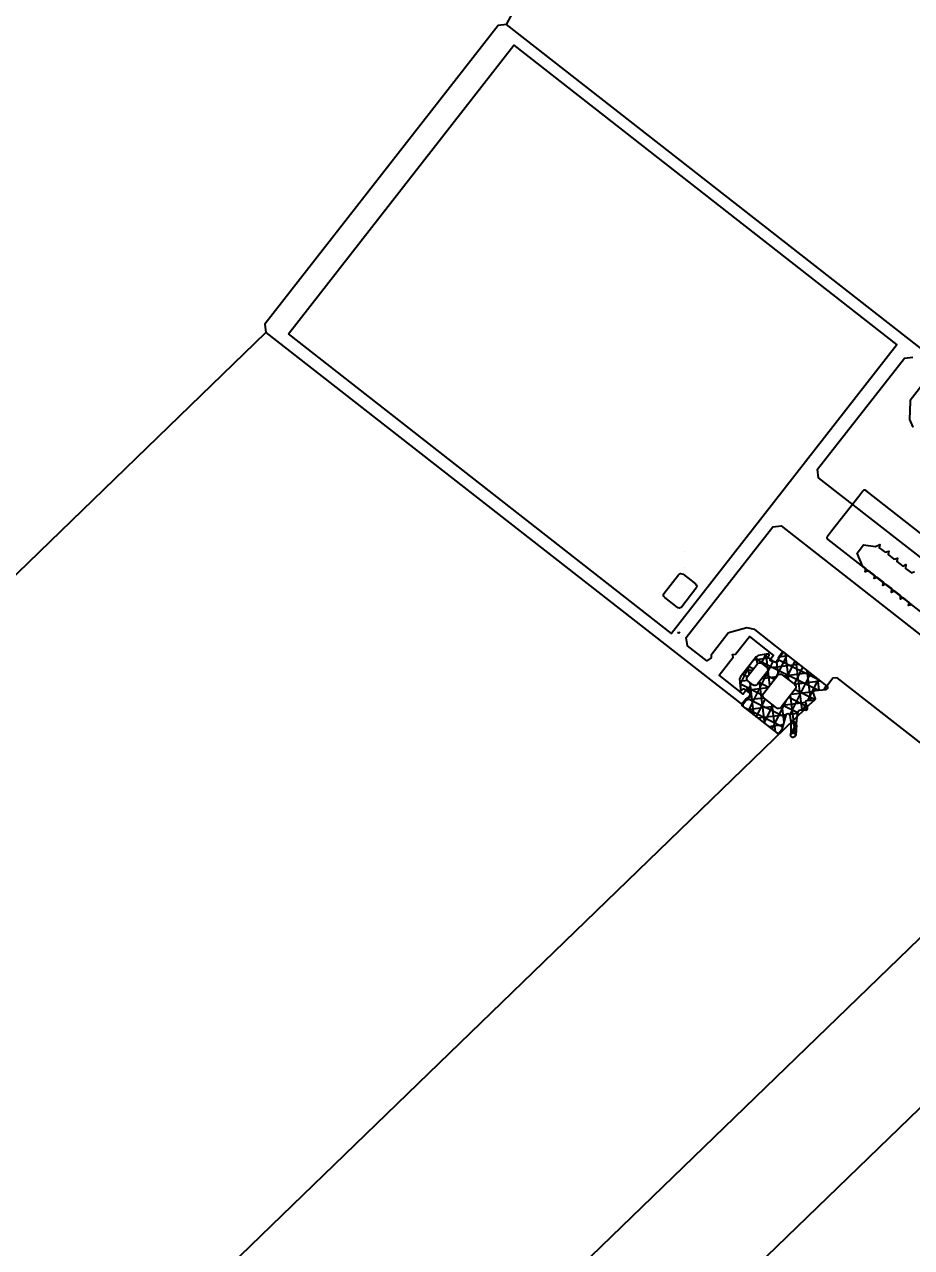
# Model space of a CAD drawing. Header units: millimetres. Extents: x -8689834 to 9419935, y -284943 to 166066.
# Drawn here: x -189705.9 to -189560.7, y 109572.6 to 109772.8 of the extents above; entities that cross this region are included whole.
import ezdxf
from ezdxf import colors
from ezdxf.entities.mleader import LeaderData, LeaderLine
from ezdxf.math import Vec2, Vec3

# ---------------------------------------------------------------- set-up
doc = ezdxf.new("R2010")
doc.units = ezdxf.units.MM
doc.header["$MEASUREMENT"] = 0
doc.layers.get('0').update_dxf_attribs({"color": 250, "lineweight": 9})
doc.layers.add('АР_новое окно', color=155, linetype='Continuous')
for name, color, linetype, lineweight in [('АР_Окна', 4, 'Continuous', 0), ('АР_Отметки', 250, 'Continuous', 15), ('АР_Подоконники', 163, 'Continuous', 9), ('АР_Сущ Несущая стена', 216, 'Continuous', 30)]:
    doc.layers.add(name, color=color, linetype=linetype, lineweight=lineweight)
doc.styles.add('ISOCPEUR', font='isocpeur.ttf', dxfattribs={"width": 0.7})

# ---------------------------------------------------------------- blocks, each defined once
blk = doc.blocks.new('стойка витр.')
h = blk.add_hatch()
h.set_pattern_fill('ANSI37', scale=0.5, angle=-69.23283665521843)
h.set_pattern_definition([(335.7671633447816, (-69115.31625940584, 318510.9409690977), (0.6515825639889636, 1.447617495164233), []), (65.76716334478155, (-69115.31625940584, 318510.9409690977), (-1.447617495164233, 0.6515825639889636), [])])
edge = h.paths.add_edge_path()
edge.add_line((-22.69442369043827, 14.13646889062511), (-23.03581465108437, 15.03674084689555))
edge.add_arc((-23.43472203482704, 14.88552442783714), 0.426606969231953, 20.76054121617168, 72.29995807937499)
edge.add_arc((-23.17519432072194, 15.69843630689562), 0.4267278803337561, 110.7639791014305, 252.28796188313498, ccw=False)
edge.add_line((-23.32647754022037, 16.09744767434313), (-22.30045238576713, 16.48652534212306))
edge.add_arc((-22.23557122191811, 16.31559297980009), 0.1828317202011609, 20.74895968860318, 110.7853670150393, ccw=False)
edge.add_line((-22.06459766681655, 16.38036551539699), (-22.02136925791274, 16.26636916297139))
edge.add_arc((-21.85036169383434, 16.33121481389334), 0.1828894349477776, 200.7666051414026, 335.7779732891441)
edge.add_line((-21.68357339510112, 16.25618009645405), (-21.08991230116226, 17.78525728297245))
edge.add_arc((-21.70321396183568, 17.95657679537892), 0.6367804192309714, 344.3928406199507, 381.7248777476984)
edge.add_line((-21.1116628201562, 18.19228116337763), (-22.58147269752226, 22.06827310883818))
edge.add_arc((-23.18057156739388, 21.852472630542), 0.6367804192296693, 19.80944894391843, 57.14148607166609)
edge.add_line((-22.83507592984824, 22.38737642259366), (-24.29334917705273, 23.13834224954917))
edge.add_arc((-24.36844682475663, 22.97158227615987), 0.1828894349476184, 65.75635339884347, 200.7677215648203)
edge.add_line((-24.53945312526776, 22.90673329312267), (-24.49622471639304, 22.79273694081348))
edge.add_arc((-24.66715707872659, 22.7278557770023), 0.1828317201976129, -69.25104032206309, 20.78536700277641, ccw=False)
edge.add_line((-24.60238454316277, 22.55688222189201), (-25.62840969761601, 22.16780455411208))
edge.add_arc((-25.77973726672901, 22.56679910380675), 0.4267278803402734, 149.2463648073436, 290.7703475895543, ccw=False)
edge.add_arc((-26.51302534269302, 23.00322659508151), 0.4266069692186295, 329.2343686070108, 380.7737854734352)
edge.add_line((-26.11415292418678, 23.1545352198882), (-26.50320860397187, 24.18050239048171))
edge.add_arc((-26.6741821590871, 24.11572985494814), 0.1828317201915107, 20.74895966852365, 110.7853670116034)
edge.add_line((-26.73906332292245, 24.28666221726598), (-33.46508004333009, 21.73609814226074))
edge.add_arc((-33.37260125833668, 21.44478009969028), 0.3056444463767395, 107.6120180140902, 200.6882886899978)
edge.add_line((-33.6585366082727, 21.33680091994756), (-33.39916615508264, 20.65282280623796))
edge.add_arc((-33.11489203283651, 20.76049792175978), 0.3039830703862393, 200.7452912846324, 225.8123610097134)
edge.add_line((-33.32677140043234, 20.54252351805917), (-31.79381202385412, 18.90709041146329))
edge.add_arc((-32.0063560722166, 18.68866847666476), 0.3047673113958362, -108.86283880448178, 45.781400895661875, ccw=False)
edge.add_arc((-28.70749382052437, 27.75544220980088), 9.952967568180252, 231.9543329511108, 250.0411665169116, ccw=False)
edge.add_arc((-35.13741779119496, 19.64784166335459), 0.4002801790554734, 42.30928712460122, 119.2250395725891)
edge.add_arc((-34.91139847875967, 19.56672148584141), 0.6024183835395109, 134.3950067436913, 228.6478049676944)
edge.add_arc((-28.53884731806517, 27.80771469972205), 11.01872594929672, 232.0873456721725, 240.8889416158169)
edge.add_arc((-36.88860151399224, 12.8729826853881), 6.091684827127049, 40.75890454826748, 60.61437004968877, ccw=False)
edge.add_arc((-32.50226594848368, 16.64775385941913), 0.3047655738188228, -34.89587558046088, 41.60271899476669, ccw=False)
edge.add_line((-32.25229934006347, 16.47340148731018), (-32.76342180219945, 15.75802363698313))
edge.add_arc((-32.51342051808022, 15.58368567090239), 0.3047857747310843, 145.1100748179471, 256.4242518685471)
edge.add_line((-32.58496309185284, 15.28741547561367), (-31.72801335877739, 15.09082250765641))
edge.add_arc((-31.79955593254474, 14.79455231235153), 0.3047857747455557, -34.88992517811971, 76.42425187022229, ccw=False)
edge.add_line((-31.54955464840168, 14.62021434627968), (-32.06065512256464, 13.90477851201285))
edge.add_arc((-31.81065383841726, 13.73044054594722), 0.304785774745541, 145.1100748233031, 256.4242518693868)
edge.add_line((-31.88219641218893, 13.4341703506434), (-31.02524667911348, 13.23757738269342))
edge.add_arc((-31.09682011228135, 12.94126594878393), 0.3048331054871362, -24.2246592297883, 76.42043308581259, ccw=False)
edge.add_line((-30.81882951050648, 12.81618818287097), (-31.59985344059533, 11.12048939903616))
edge.add_arc((-31.32187980059053, 10.99539431777895), 0.3048247429134716, 155.7710645559098, 290.7402899417831)
edge.add_line((-31.21393143609748, 10.71032366952568), (-22.80062470957637, 13.90072279884771))
edge.add_arc((-22.86539724513609, 14.07169635396312), 0.1828317202009504, 290.7489596761703, 380.7489600455551)
edge = h.paths.add_edge_path(flags=16)
edge.add_line((-23.10434971895302, 21.04022295145114), (-22.19142218885827, 18.63276889372355))
edge.add_arc((-22.69773797682865, 18.4407695405971), 0.5414973949605305, -69.23283665472542, 20.767163345274582, ccw=False)
edge.add_line((-22.5057386237022, 17.93445375262672), (-23.43116100440966, 17.58352553217992))
edge.add_arc((-23.62316035752519, 18.08984132014666), 0.5414973949532591, 200.7671633443313, 290.7671633443313, ccw=False)
edge.add_line((-24.12947614549194, 17.89784196703113), (-25.04240367558668, 20.30529602475872))
edge.add_arc((-24.53608788761267, 20.4972953778888), 0.541497394965222, 110.76716334549809, 200.7671633454981, ccw=False)
edge.add_line((-24.72808724074275, 21.00361116586282), (-23.80266486003529, 21.35453938630963))
edge.add_arc((-23.6106655069234, 20.84822359833925), 0.5414973949553709, 20.767163343835023, 110.767163343835, ccw=False)
edge = h.paths.add_edge_path(flags=16)
edge.add_line((-26.85119390953332, 20.26120087689196), (-25.51269974335446, 16.73149769075098))
edge.add_arc((-26.01901553132848, 16.5394983376209), 0.541497394965222, -69.23283665450191, 20.76716334549809, ccw=False)
edge.add_line((-25.82701617819839, 16.03318254964688), (-28.23444912247942, 15.12026302596496))
edge.add_arc((-28.4264484756095, 15.62657881394625), 0.5414973949720253, 200.7671633452251, 290.76716334522513, ccw=False)
edge.add_line((-28.9327642635908, 15.43457946081617), (-30.27125842979876, 18.96428264696442))
edge.add_arc((-29.76494264181383, 19.15628200007632), 0.5414973949689773, 110.76716334328901, 200.767163343289, ccw=False)
edge.add_line((-29.95694199492573, 19.66259778806125), (-27.5495090506447, 20.57551731175045))
edge.add_arc((-27.35750969751825, 20.06920152376551), 0.541497394974137, 20.767163344728715, 110.76716334472869, ccw=False)
at = {"lineweight": 0, "ltscale": 100, "transparency": 33554687}
for points in [[(-27.04754980615689, -8.105182423096267), (-26.87849637278123, -7.51945380341931), (-26.47751006082399, -7.889018390778801), (-25.33748855406884, -7.456712314131437), (-25.28243147299509, -6.914212103321915), (-24.7675067926466, -7.240570269808813), (-23.62748528589145, -6.808264193168725), (-23.5724282048177, -6.265763982351928), (-23.05744554058765, -6.592100160843984), (-21.91748201774317, -6.159816072198737), (-21.86242493664031, -5.617315861389216), (-21.46149660859373, -5.986902436743549), (-20.32147510183859, -5.554596360096184), (-20.15236368455226, -4.968845752424386), (-19.75143535650568, -5.338432327778719), (-18.6114718336612, -4.906148239133472), (-18.44241840028553, -4.320419619456516), (-18.0414320883574, -4.689984206808731), (-17.35739599072258, -4.430591765623831), (-15.14439867439796, -4.764904394331097), (-14.53915697429329, -6.360969294146344), (-15.78927863537683, -7.87813783652382), (-15.87193323494284, -8.691881148712127), (-16.27286156296032, -8.322294573416002), (-17.41288306971546, -8.754600650063367), (-17.58193650312023, -9.340329269682115), (-17.9828648311377, -8.97074269438599), (-19.12288633789285, -9.403048771026079), (-19.29193977129762, -9.988777390644827), (-19.69292608322576, -9.61921280335082), (-20.83288960607024, -10.05149689199607), (-20.8879466871731, -10.59399710274738), (-21.40287136749248, -10.26763893631141), (-22.54295085812919, -10.6999670009609), (-22.59800793926115, -11.24246721171221)], [(-29.14341260807123, -16.33238676948531), (-1.327200956468005, -5.784237234569446), (-0.06938087928574532, -6.350438765824947), (8.118987008783733, -27.94374036834779), (7.552865449426463, -29.20159644143132)], [(3.358505795680685, -29.48817839122057), (1.715760294842767, -25.15614305267809), (1.558535533695249, -25.08537510928727), (-0.902061547501944, -23.41060979175381), (-2.258247086545452, -23.27287612311193)], [(-3.953589570330223, -35.65123370236688), (88.61521743849153, -0.5483364844694734), (89.18141896976158, 0.709483592720062), (67.18472618525266, 58.71630840156286), (65.92687011216185, 59.2824299609274), (-26.6419368966599, 24.17953274302999), (-25.90703195796232, 22.24153677027789), (-25.27813291337225, 21.95846499659092), (-24.82208952034125, 22.13140062004823), (-25.21116718812846, 23.15742577453057), (-20.53714279274573, 24.92985650197079), (-19.19699615391437, 21.39579562939616), (-18.76855027934653, 21.29748815141647), (-18.98085410959902, 20.82581386800302), (-17.68393587967148, 17.40574934773758), (-22.35796027505421, 15.63331862029736), (-22.70380953396671, 16.54534742246324), (-23.1598529269977, 16.37241179900593), (-23.44292470067739, 15.74351275440858), (-22.75122618288151, 13.91945515007683), (-17.16517298531835, 16.03773513642955), (-16.24131551088067, 17.04008095841709), (-15.46667035139399, 19.81128934778826), (-15.4391308168415, 20.08251046122314), (-17.03864790883381, 24.30054944750736), (-17.39634782800567, 24.5561396704943), (-17.47095398549573, 25.44057095424068), (-13.70890040838276, 26.86717441076325), (-12.4510803312005, 26.30097287951503), (-4.305940852005733, 4.821667629301373), (-4.8720624113339, 3.563811556159635), (-32.68827406296623, -6.984337978748954)], [(-69.8438361948356, -5.633594956780144), (-69.21493715024553, -5.916666730459838), (-30.90838462579995, 8.609511357899464), (-30.62531285212026, 9.238410402496811), (-31.1873041553481, 10.72042096611403)]]:
    blk.add_lwpolyline(points, dxfattribs=at)
blk.add_lwpolyline([(63.8117502759269, 56.26367979055794), (85.07351613373612, 0.1949089383633691), (10.63088292890461, -28.03438542609365), (-10.63088292890461, 28.03438542610093)], close=True, dxfattribs=at)
at = {"color": 7, "lineweight": 0, "ltscale": 100, "transparency": 33554687}
blk.add_lwpolyline([(-22.69442369043827, 14.13646889062511), (-23.03581465108437, 15.03674084689555, 0.2287523810762611), (-23.30501911480678, 15.29193636016134, -0.7101639231358212), (-23.32647754022037, 16.09744767434313), (-22.30045238576713, 16.48652534212306, -0.4143996870914876), (-22.06459766681655, 16.38036551539699), (-22.02136925791274, 16.26636916297139, 0.6682503890445888), (-21.68357339510112, 16.25618009645405), (-21.08991230116226, 17.78525728297245, 0.1643479059441302), (-21.1116628201562, 18.19228116337763), (-22.58147269752226, 22.06827310883818, 0.1643479059441302), (-22.83507592984824, 22.38737642259366), (-24.29334917705273, 23.13834224954917, 0.6682503891596868), (-24.53945312526776, 22.90673329312267), (-24.49622471639304, 22.79273694081348, -0.4143996870833266), (-24.60238454316277, 22.55688222189201), (-25.62840969761601, 22.16780455411208, -0.7101639231391418), (-26.14645609946456, 22.78500538597291, 0.2287523810910513), (-26.11415292418678, 23.1545352198882), (-26.50320860397187, 24.18050239048171, 0.4143996871765861), (-26.73906332292245, 24.28666221726598), (-33.46508004333009, 21.73609814226074, 0.4300281847644905), (-33.6585366082727, 21.33680091994756), (-33.39916615508264, 20.65282280623796, 0.1098139781175365), (-33.32677140043234, 20.54252351805917), (-31.79381202385412, 18.90709041146329, -0.8000358277039689), (-32.10488848172827, 18.40026861818478, -0.07908294790216032), (-34.84140179419774, 19.91728321780829, 0.3488032577412263), (-35.33285102594527, 19.99716969329165, 0.4361245879823007), (-35.30940773655311, 19.11450854978466, 0.03842309887939363), (-33.89950172111276, 18.18089248692559, -0.08685322061285544), (-32.2743724368047, 16.85010652759956, -0.3467629046601076), (-32.25229934006347, 16.47340148731018), (-32.76342180219945, 15.75802363698313, 0.5278770357902526), (-32.58496309185284, 15.28741547561367), (-31.72801335877739, 15.09082250765641, -0.5278770357776507), (-31.54955464840168, 14.62021434627968), (-32.06065512256464, 13.90477851201285, 0.5278770357650493), (-31.88219641218893, 13.4341703506434), (-31.02524667911348, 13.23757738269342, -0.4697389635461835), (-30.81882951050648, 12.81618818287097), (-31.59985344059533, 11.12048939903616, 0.667984424932516), (-31.21393143609748, 10.71032366952568), (-22.80062470957637, 13.90072279884771, 0.4142135642613711)], format="xyb", close=True, dxfattribs=at)
for points in [[(-26.73906332292245, 24.28666221726598), (-26.73906332292245, 24.28666221726598)], [(-22.80062470957637, 13.90072279884771), (-22.80062470957637, 13.90072279884771)]]:
    blk.add_lwpolyline(points, dxfattribs=at)
at = {"color": 7}
for points in [[(-26.85119390953332, 20.26120087689196), (-25.51269974335446, 16.73149769075098, -0.414213562373095), (-25.82701617819839, 16.03318254964688), (-28.23444912247942, 15.12026302596496, -0.414213562373095), (-28.9327642635908, 15.43457946081617), (-30.27125842979876, 18.96428264696442, -0.414213562373095), (-29.95694199492573, 19.66259778806125), (-27.5495090506447, 20.57551731175045, -0.414213562373095)], [(-23.10434971895302, 21.04022295145114), (-22.19142218885827, 18.63276889372355, -0.414213562373095), (-22.5057386237022, 17.93445375262672), (-23.43116100440966, 17.58352553217992, -0.414213562373095), (-24.12947614549194, 17.89784196703113), (-25.04240367558668, 20.30529602475872, -0.414213562373095), (-24.72808724074275, 21.00361116586282), (-23.80266486003529, 21.35453938630963, -0.414213562373095)]]:
    blk.add_lwpolyline(points, format="xyb", close=True, dxfattribs=at)
at = {"color": 7, "lineweight": 0, "ltscale": 100, "transparency": 33554687}
blk.add_arc((-33.37357679728302, 21.44486016019073), 0.304760386648688, 110.7561904730667, 200.7778938289061, dxfattribs=at)
blk = doc.blocks.new('A$Cec9b444d')
at = {"layer": 'АР_новое окно', "ltscale": 150}
h = blk.add_hatch(dxfattribs=at)
h.set_pattern_fill('ANSI37', color=256, scale=0.4999999999999999, angle=18.44885465401029)
h.set_pattern_definition([(63.44885465401029, (-321399.7326720809, -56959.42033690279), (-1.420075430942132, 0.7096069478482574), []), (153.4488546540103, (-321399.7326720809, -56959.42033690279), (-0.7096069478482574, -1.420075430942132), [])])
edge = h.paths.add_edge_path()
edge.add_line((4642.592625096755, -2916.506047111038), (4641.999839470242, -2917.264758244685))
edge.add_arc((4642.335976653955, -2917.52744684345), 0.4266069692291052, 141.9926499499301, 193.532066813143)
edge.add_arc((4641.506310237884, -2917.727031400829), 0.4267278803341725, -128.00391216654782, 13.52007061518242, ccw=False)
edge.add_line((4641.243567361812, -2918.063279620047), (4640.378876750716, -2917.387691582718))
edge.add_arc((4640.491395248346, -2917.243583895205), 0.1828317201941505, 141.981068423604, 232.01747575001139, ccw=False)
edge.add_line((4640.347359087294, -2917.130973850279), (4640.422420182682, -2917.034902545209))
edge.add_arc((4640.278303868776, -2916.922301330797), 0.1828894349621565, -38.00128613950609, 97.01008200803852)
edge.add_line((4640.255983311646, -2916.740779050758), (4638.640692434227, -2917.025991109183))
edge.add_arc((4638.812202364634, -2917.63923954674), 0.6367804192909798, 105.6249493532344, 142.956986480979)
edge.add_line((4638.303934749791, -2917.255633845408), (4635.751781150413, -2920.5221559472))
edge.add_arc((4636.246943014605, -2920.922535805058), 0.636780419241602, 141.041557674829, 178.3735948025789)
edge.add_line((4635.610419128095, -2920.904462503445), (4635.724411740225, -2922.5407742773))
edge.add_arc((4635.905942429736, -2922.518522216991), 0.1828894349664525, 186.9884621398407, 321.999830305774)
edge.add_line((4636.050060937726, -2922.631120623184), (4636.125122033027, -2922.53504931819))
edge.add_arc((4636.269229720466, -2922.64756781586), 0.1828317201607737, 51.98106840100081, 142.0174757257025, ccw=False)
edge.add_line((4636.381839765428, -2922.503531654878), (4637.246530376611, -2923.179119692131))
edge.add_arc((4636.983824876479, -2923.51539711345), 0.4267278803748083, -89.52152646276443, 52.002456319451596, ccw=False)
edge.add_arc((4636.990861623593, -2924.368702944751), 0.4266069692117886, 90.46647734048895, 142.0058942068821)
edge.add_line((4636.654663726859, -2924.106092053104), (4635.979113869145, -2924.970733797859))
edge.add_arc((4636.12315003016, -2925.08334384279), 0.1828317201676561, 141.9810684150944, 232.0174757581357)
edge.add_line((4636.010631532567, -2925.227451530298), (4641.679033991533, -2929.656208871473))
edge.add_arc((4641.880181593093, -2929.426082449783), 0.3056444463306265, 228.8441267408474, 321.9203974167854)
edge.add_line((4642.120771036645, -2929.614590399811), (4642.571137608507, -2929.038162569918))
edge.add_arc((4642.331669519297, -2928.850917433107), 0.3039830702674992, -38.0225999718616, -12.95553024680286)
edge.add_line((4642.627914507667, -2928.919068837161), (4643.231481485785, -2926.760293073175))
edge.add_arc((4643.528453787535, -2926.828780780746), 0.3047673113948854, 12.369269929499808, 167.0135096296248, ccw=False)
edge.add_arc((4634.065212135279, -2928.709189118031), 9.952967568201666, -6.813558316510296, 11.27327524929052, ccw=False)
edge.add_arc((4644.33176505921, -2930.003407009247), 0.400280179051719, 163.5413958623117, 240.4571483102663)
edge.add_arc((4644.283936367291, -2929.768082490745), 0.6024183835290025, 255.6271154759929, 349.8799136999324)
edge.add_arc((4633.933071027172, -2928.592087522456), 11.01872594966289, -6.680545596699687, 2.121050346944866)
edge.add_arc((4651.032769370422, -2927.987991463413), 6.0916848269459, 161.9910132818545, 181.8464787832755, ccw=False)
edge.add_arc((4645.530718833084, -2926.19459329453), 0.304765573807739, 86.33623315205779, 162.8348277272233, ccw=False)
edge.add_line((4645.55019372681, -2925.890450592016), (4646.426914804272, -2925.95657012348))
edge.add_arc((4646.446359400207, -2925.652405240306), 0.3047857747132274, 266.3421835515894, 377.6563606022149)
edge.add_line((4646.736787561952, -2925.559961466407), (4646.460555246962, -2924.725271495073))
edge.add_arc((4646.750983408711, -2924.632827721164), 0.3047857747202229, 86.34218355599228, 197.6563606043673, ccw=False)
edge.add_line((4646.770428004623, -2924.328662837981), (4647.647187261689, -2924.39473350311))
edge.add_arc((4647.666631857613, -2924.090568619854), 0.3047857747935331, 266.3421835545797, 377.6563606006368)
edge.add_line((4647.957060019437, -2923.998124845941), (4647.68082770436, -2923.163434874684))
edge.add_arc((4647.971307129026, -2923.070996105364), 0.3048331055314688, 97.0074495001104, 197.6525418157754, ccw=False)
edge.add_line((4647.934117980462, -2922.768440012288), (4649.789031430384, -2922.557042666307))
edge.add_arc((4649.751865882516, -2922.254492098682), 0.3048247429562953, -82.99682671664773, 51.97239866933345)
edge.add_line((4649.939650426722, -2922.01437735762), (4642.849271303483, -2916.474620994041))
edge.add_arc((4642.736661258517, -2916.618657155077), 0.1828317202054981, 51.98106841037821, 141.9810687796031)
edge = h.paths.add_edge_path(flags=16)
edge.add_line((4636.901954945214, -2920.436203940838), (4638.487147232864, -2918.407303468531))
edge.add_arc((4638.913848767586, -2918.740687974707), 0.5414973949080968, 51.999272074277826, 141.9992720743115, ccw=False)
edge.add_line((4639.247233273762, -2918.313986439985), (4640.0271401215, -2918.923332406946))
edge.add_arc((4639.693755615362, -2919.350033941724), 0.541497394927834, -38.000727919102076, 51.99927208089741, ccw=False)
edge.add_line((4640.120457150137, -2919.683418447863), (4638.535264862496, -2921.712318920181))
edge.add_arc((4638.108563327693, -2921.378934413999), 0.5414973949762707, -128.00072792087428, -38.00072792087428, ccw=False)
edge.add_line((4637.77517882151, -2921.805635948802), (4636.995271973761, -2921.196289981828))
edge.add_arc((4637.328656479984, -2920.769588447059), 0.541497394973651, 141.999272073684, 231.9992720736497, ccw=False)
edge = h.paths.add_edge_path(flags=16)
edge.add_line((4639.51083855883, -2923.236104487606), (4641.83497772578, -2920.261419908154))
edge.add_arc((4642.261679260583, -2920.594804414338), 0.5414973949762616, 51.99927207898958, 141.9992720789896, ccw=False)
edge.add_line((4642.595063766766, -2920.168102879535), (4644.623946445579, -2921.753281264946))
edge.add_arc((4644.290561939356, -2922.179982799737), 0.5414973949917402, -38.0007279251048, 51.999272074860926, ccw=False)
edge.add_line((4644.717263474147, -2922.513367305959), (4642.393124307127, -2925.488051885507))
edge.add_arc((4641.966422772407, -2925.15466737931), 0.5414973949195534, -128.00072792750018, -38.000727927466414, ccw=False)
edge.add_line((4641.633038266211, -2925.581368914032), (4639.604155587397, -2923.99619052862))
edge.add_arc((4639.93754009362, -2923.569488993828), 0.5414973949904539, 141.9992720748961, 231.9992720748619, ccw=False)
for p, q in [((4597.434470160647, -2813.713923094057), (5921.303532203365, -359.6950839481955)), ((2627.299985054125, -4732.817344145421), (4558.038798526463, -2864.136762902413)), ((2682.195514731957, -4826.536320881009), (4648.130463244227, -2924.010187219189)), ((2703.744876225356, -4861.345751793479), (4675.947384079773, -2952.754211210777)), ((2725.027436383237, -4868.581506570589), (4689.855844497545, -2967.126223206571))]:
    blk.add_line(p, q, dxfattribs=at)
for points in [[(4663.868002106059, -2908.695855483774), (4663.27950563028, -2908.855006284208), (4663.387596714758, -2908.320511827707), (4662.426834798625, -2907.569862695095), (4661.934409627882, -2907.804074590812), (4661.946478273805, -2907.19455721856), (4660.985716357673, -2906.443908085946), (4660.493291186921, -2906.678119981653), (4660.505310966479, -2906.068564429825), (4659.544597916732, -2905.317953476811), (4659.052172745881, -2905.552165372583), (4659.160312696831, -2905.017709095604), (4658.1995507807, -2904.267059962991), (4657.611005438535, -2904.426172583827), (4657.719145389397, -2903.891716306923), (4656.758432339659, -2903.141105353919), (4656.169935863967, -2903.300256154278), (4656.278026948464, -2902.765761697797), (4655.701550252214, -2902.315356946371), (4654.839959230343, -2900.249737676807), (4655.89089092376, -2898.90464167441), (4657.836377955802, -2899.186926568851), (4658.575045488508, -2898.835671338137), (4658.466905537629, -2899.370127615019), (4659.42766745376, -2900.120776747631), (4660.016163929461, -2899.961625947283), (4659.908023978677, -2900.4960822241), (4660.8687858948, -2901.246731356701), (4661.457282370509, -2901.087580556366), (4661.349191286024, -2901.622075012856), (4662.309904335762, -2902.37268596586), (4662.802329506523, -2902.138474070163), (4662.790260860582, -2902.747991442394), (4663.751071643088, -2903.498678754594), (4664.24349681387, -2903.264466858919)], [(4671.989587188288, -2906.22211580604), (4648.547260313467, -2887.906483140135), (4648.379216815653, -2886.537375071592), (4662.597363598216, -2868.339453628746), (4663.966460979979, -2868.171323085004)], [(4666.38631151064, -2871.609215684868), (4663.533875350445, -2875.260071872955), (4663.554885560063, -2875.431204273274), (4663.398672610481, -2878.403572752944), (4663.984090870457, -2879.6346272768)], [(4675.447546114004, -2874.666014152688), (4597.434470160629, -2813.71392309406), (4596.065362092048, -2813.881966591829), (4557.870667982656, -2862.767665520609), (4558.038798526439, -2864.136762902393), (4636.051874479815, -2925.088853961022), (4637.327951279586, -2923.455592910044), (4637.243910440849, -2922.771063308994), (4636.85957635466, -2922.470780748123), (4636.183988317292, -2923.335471359331), (4632.24491821424, -2920.257851913161), (4634.57192670741, -2917.279494859765), (4634.433834983078, -2916.862168963952), (4634.947232183873, -2916.799138334931), (4637.199179581761, -2913.916852586548), (4641.138249684814, -2916.994472032716), (4640.537722742746, -2917.763091338929), (4640.922056829022, -2918.063373899725), (4641.606586430164, -2917.979333061002), (4642.807640314132, -2916.44209444874), (4638.099950904902, -2912.763948060568), (4636.763845332723, -2912.493704319148), (4633.992599206385, -2913.268214466192), (4633.746405710835, -2913.38529598082), (4630.969030645874, -2916.940080864012), (4630.935951790322, -2917.378465835934), (4630.218381513205, -2917.900842780212), (4627.047881849935, -2915.423712096439), (4626.879838352211, -2914.054604027821), (4641.022924039376, -2895.952753890034), (4642.392021421216, -2895.784623346204), (4665.834348296048, -2914.100256012121)], [(4626.59505227145, -2900.022331751227), (4626.59505227145, -2900.022331751227)], [(4626.62096007603, -2902.562186747942), (4626.62096007603, -2902.562186747942)], [(4683.944755480758, -2946.571373265023), (4683.860714642019, -2945.886843663973), (4651.577572100108, -2920.663827908889), (4650.893042499054, -2920.747868747534), (4649.917210080514, -2921.99684457857)]]:
    blk.add_lwpolyline(points, dxfattribs=at)
blk.add_lwpolyline([(4561.716755683295, -2864.380105593173), (4598.635334813339, -2817.127716581739), (4661.372438012959, -2866.144597152656), (4624.453858882925, -2913.396986164103)], close=True, dxfattribs=at)
for points in [[(4674.332529408489, -2914.514919383524, -1.575399656426527e-05), (4673.924599382168, -2911.177487864665, -0.4398191101055806)], [(4674.827009066417, -2910.02248638704, -1.575399656426528e-05), (4678.164002268078, -2909.610986179256, -0.2080566110632873)], [(4682.377159715498, -2910.430449788807), (4656.258926596458, -2890.0241689636, 0.5239329190821609), (4655.777437441974, -2890.112129543398), (4655.101849404606, -2890.976820154604), (4650.673092063485, -2896.645222613524), (4649.997504026196, -2897.509913224642, 0.5239329190821609), (4650.028626608879, -2897.998380474628), (4676.146807646142, -2918.404727959741, 0.4143255057077639)]]:
    blk.add_lwpolyline(points, format="xyb", dxfattribs=at)
for points in [[(4623.256619526795, -2906.783815244792), (4625.580758693747, -2903.809130665341, -0.414213562373095), (4626.340844734733, -2903.715813636721), (4628.369727413547, -2905.300992022133, -0.414213562373095), (4628.463044442114, -2906.061078063146), (4626.138905275095, -2909.035762642693, -0.414213562373095), (4625.378819234178, -2909.129079671218), (4623.349936555363, -2907.543901285804, -0.414213562373095)], [(4642.592625096755, -2916.506047111038), (4641.999839470243, -2917.264758244686, 0.2287523810762611), (4641.921212671566, -2917.627268409794, -0.7101639231358212), (4641.243567361812, -2918.063279620047), (4640.378876750716, -2917.387691582717, -0.4143996870914876), (4640.347359087294, -2917.130973850279), (4640.422420182682, -2917.034902545208, 0.6682503890445888), (4640.255983311646, -2916.740779050758), (4638.640692434228, -2917.025991109183, 0.1643479059441302), (4638.303934749791, -2917.255633845408), (4635.751781150413, -2920.522155947199, 0.1643479059441302), (4635.610419128095, -2920.904462503445), (4635.724411740225, -2922.5407742773, 0.6682503891596868), (4636.050060937726, -2922.631120623184), (4636.125122033027, -2922.53504931819, -0.4143996870833266), (4636.381839765428, -2922.503531654878), (4637.246530376612, -2923.179119692132, -0.7101639231391418), (4636.987388413392, -2923.942110114301, 0.2287523810910513), (4636.654663726859, -2924.106092053104), (4635.979113869145, -2924.970733797858, 0.4143996871765861), (4636.010631532567, -2925.227451530298), (4641.679033991534, -2929.656208871474, 0.4300281847644905), (4642.120771036645, -2929.614590399811), (4642.571137608507, -2929.038162569918, 0.1098139781175365), (4642.627914507667, -2928.919068837161), (4643.231481485785, -2926.760293073176, -0.8000358277039689), (4643.826146629564, -2926.763496127876, -0.07908294790216032), (4643.94788648698, -2929.889998616592, 0.3488032577412263), (4644.134397164492, -2930.351645628408, 0.4361245879823007), (4644.876982109221, -2929.873934542176, 0.03842309887939363), (4644.944247645651, -2928.184275028249, -0.08685322061285544), (4645.239528147494, -2926.104648647088, -0.3467629046601076), (4645.55019372681, -2925.890450592016), (4646.426914804273, -2925.95657012348, 0.5278770357902526), (4646.736787561952, -2925.559961466407), (4646.460555246962, -2924.725271495074, -0.5278770357776507), (4646.770428004623, -2924.328662837981), (4647.647187261689, -2924.394733503109, 0.5278770357650493), (4647.957060019437, -2923.998124845941), (4647.68082770436, -2923.163434874683, -0.4697389635461835), (4647.934117980462, -2922.768440012288), (4649.789031430384, -2922.557042666308, 0.667984424932516), (4649.939650426722, -2922.01437735762), (4642.849271303483, -2916.474620994042, 0.4142135642613711)], [(4636.901954945214, -2920.436203940838), (4638.487147232864, -2918.407303468532, -0.414213562373095), (4639.247233273762, -2918.313986439985), (4640.027140121501, -2918.923332406948, -0.414213562373095), (4640.120457150137, -2919.683418447863), (4638.535264862496, -2921.71231892018, -0.414213562373095), (4637.77517882151, -2921.805635948802), (4636.995271973762, -2921.196289981829, -0.414213562373095)]]:
    blk.add_lwpolyline(points, format="xyb", close=True, dxfattribs=at)
blk.add_arc((4625.626399926478, -2912.974668876621), 0.3047603866486879, 231.9882992043055, 322.0100025589978, dxfattribs=at)
at = {"layer": 'АР_новое окно', "ltscale": 150, "rotation": 121.2321087324807}
blk.add_blockref('стойка витр.', (4642.913148447942, -2889.770791658379), dxfattribs=at)
blk = doc.blocks.new('_DotSmall')
at = {"color": 0, "linetype": 'ByBlock', "const_width": 0.5}
blk.add_lwpolyline([(-0.0625, 0, 1), (0.0625, 0, 1)], format="xyb", close=True, dxfattribs=at)

msp = doc.modelspace()

# ---------------------------------------------------------------- linework, layer by layer
at = {"layer": 'АР_Подоконники', "color": 7, "ltscale": 100}
msp.add_arc((-197111.7625988298, 115481.4456331452), 8930.587187860114, 271.6674492476024, 356.3880421395281, dxfattribs=at)
at = {"layer": 'АР_Сущ Несущая стена', "color": 7, "lineweight": 18, "ltscale": 100}
for centre, radius, start, end in [((-196961.8558486704, 115328.5356565893), 9619.797499578712, 272.2177325142806, 357.0791196337847), ((-196968.7098298236, 115345.4919293306), 8984.12042344041, 272.4184857002624, 356.7639474194962)]:
    msp.add_arc(centre, radius, start, end, dxfattribs=at)

# ---------------------------------------------------------------- block references
at = {"layer": 'АР_Окна', "color": 7, "ltscale": 100}
msp.add_blockref('A$Cec9b444d', (-194224.4058625349, 112586.4970597865), dxfattribs=at)

# ---------------------------------------------------------------- leaders
at = {"layer": 'АР_Отметки', "color": 7}
ml = msp.add_multileader_mtext('Standard', dxfattribs=at)
ml.set_content('0,000', color=7, style='ISOCPEUR')
ml.set_leader_properties(color=256, linetype='Continuous', lineweight=-1)
ml.set_arrow_properties(name='DOTSMALL')
ml.build(insert=Vec2(0, 0))
ml.multileader.update_dxf_attribs({"has_text_frame": 1, "text_left_attachment_type": 4, "text_right_attachment_type": 4, "dogleg_length": 100, "arrow_head_size": 180})
ctx = ml.context
ctx.base_point, ctx.char_height, ctx.arrow_head_size, ctx.landing_gap_size, ctx.plane_origin = Vec3(-204826.2687846024, 122318.214327126), 250, 180, 50, Vec3(-207886.6362449962, 120174.8216206072)
ctx.left_attachment, ctx.right_attachment = 4, 4
notes = []
notes.append((ctx, [(0, (0, 0, 0), (0, 0), (1, 0), 1, [])]))
ctx.mtext.insert, ctx.mtext.width, ctx.mtext.line_spacing_style, ctx.mtext.flow_direction = Vec3(-204776.2687846024, 122651.5476604594), 852.6970314602484, 2, 5
ml = msp.add_multileader_mtext('Standard', dxfattribs=at)
ml.set_content('{\\W0.8;-2,730}', color=7, style='ISOCPEUR')
ml.set_leader_properties(color=256, linetype='Continuous', lineweight=-1)
ml.set_arrow_properties(name='DOTSMALL')
ml.build(insert=Vec2(0, 0))
ml.multileader.update_dxf_attribs({"has_text_frame": 1, "text_left_attachment_type": 4, "text_right_attachment_type": 4, "dogleg_length": 100, "arrow_head_size": 180})
ctx = ml.context
ctx.base_point, ctx.char_height, ctx.arrow_head_size, ctx.landing_gap_size, ctx.plane_origin = Vec3(-314791.3210058988, 121809.0184862664, 2.299351988461806e-08), 250, 180, 50, Vec3(-319449.8299409288, 117956.7109726352, 2.299351988461806e-08)
ctx.left_attachment, ctx.right_attachment = 4, 4
notes.append((ctx, [(0, (0, 0, 0), (0, 0), (1, 0), 1, [])]))
ctx.mtext.insert, ctx.mtext.width, ctx.mtext.defined_height, ctx.mtext.line_spacing_style, ctx.mtext.flow_direction = Vec3(-314741.3210058988, 122142.3518195997, 2.299351988461806e-08), 769.9889591111103, 343.8884462512117, 2, 5
ml = msp.add_multileader_mtext('Standard', dxfattribs=at)
ml.set_content('{\\W0.8;-2,430}', color=7, style='ISOCPEUR')
ml.set_leader_properties(color=256, linetype='Continuous', lineweight=-1)
ml.set_arrow_properties(name='DOTSMALL')
ml.build(insert=Vec2(0, 0))
ml.multileader.update_dxf_attribs({"has_text_frame": 1, "text_left_attachment_type": 4, "text_right_attachment_type": 4, "dogleg_length": 100, "arrow_head_size": 180})
ctx = ml.context
ctx.base_point, ctx.char_height, ctx.arrow_head_size, ctx.landing_gap_size, ctx.plane_origin = Vec3(-301002.2465167325, 120038.5846084391), 250, 180, 50, Vec3(-299949.5531320914, 118383.4112137306)
ctx.left_attachment, ctx.right_attachment = 4, 4
notes.append((ctx, [(0, (0, 0, 0), (0, 0), (1, 0), 1, [])]))
ctx.mtext.insert, ctx.mtext.width, ctx.mtext.line_spacing_style, ctx.mtext.flow_direction = Vec3(-300952.2465167325, 120371.9179417724), 852.6970314602484, 2, 5
ml = msp.add_multileader_mtext('Standard', dxfattribs=at)
ml.set_content('{\\W0.8;-2,430}', color=7, style='ISOCPEUR')
ml.set_leader_properties(color=256, linetype='Continuous', lineweight=-1)
ml.set_arrow_properties(name='DOTSMALL')
ml.build(insert=Vec2(0, 0))
ml.multileader.update_dxf_attribs({"has_text_frame": 1, "text_left_attachment_type": 4, "text_right_attachment_type": 4, "dogleg_length": 100, "arrow_head_size": 180})
ctx = ml.context
ctx.base_point, ctx.char_height, ctx.arrow_head_size, ctx.landing_gap_size, ctx.plane_origin = Vec3(-336711.8860226227, 117132.6558246998), 250, 180, 50, Vec3(-335659.1926379816, 115477.4824299914)
ctx.left_attachment, ctx.right_attachment = 4, 4
notes.append((ctx, [(0, (0, 0, 0), (0, 0), (1, 0), 1, [])]))
ctx.mtext.insert, ctx.mtext.width, ctx.mtext.line_spacing_style, ctx.mtext.flow_direction = Vec3(-336661.8860226227, 117465.9891580332), 852.6970314602484, 2, 5
ml = msp.add_multileader_mtext('Standard', dxfattribs=at)
ml.set_content('{\\W0.8;-2,480}', color=7, style='ISOCPEUR')
ml.set_leader_properties(color=256, linetype='Continuous', lineweight=-1)
ml.set_arrow_properties(name='DOTSMALL')
ml.build(insert=Vec2(0, 0))
ml.multileader.update_dxf_attribs({"has_text_frame": 1, "text_left_attachment_type": 4, "text_right_attachment_type": 4, "dogleg_length": 100, "arrow_head_size": 180})
ctx = ml.context
ctx.base_point, ctx.char_height, ctx.arrow_head_size, ctx.landing_gap_size, ctx.plane_origin = Vec3(-302468.0581811396, 114434.5752220221), 250, 180, 50, Vec3(-301415.3647964986, 112779.4018273137)
ctx.left_attachment, ctx.right_attachment = 4, 4
notes.append((ctx, [(0, (0, 0, 0), (0, 0), (1, 0), 1, [])]))
ctx.mtext.insert, ctx.mtext.width, ctx.mtext.line_spacing_style, ctx.mtext.flow_direction = Vec3(-302418.0581811396, 114767.9085553555), 852.6970314602484, 2, 5
ml = msp.add_multileader_mtext('Standard', dxfattribs=at)
ml.set_content('0,000', color=7, style='ISOCPEUR')
ml.set_leader_properties(color=256, linetype='Continuous', lineweight=-1)
ml.set_arrow_properties(name='DOTSMALL')
ml.build(insert=Vec2(0, 0))
ml.multileader.update_dxf_attribs({"has_text_frame": 1, "text_left_attachment_type": 4, "text_right_attachment_type": 4, "dogleg_length": 100, "arrow_head_size": 180})
ctx = ml.context
ctx.base_point, ctx.char_height, ctx.arrow_head_size, ctx.landing_gap_size, ctx.plane_origin = Vec3(-195514.5538136112, 113911.1868237481), 250, 180, 50, Vec3(-198574.9212740049, 111767.7941172293)
ctx.left_attachment, ctx.right_attachment = 4, 4
notes.append((ctx, [(0, (0, 0, 0), (0, 0), (1, 0), 1, [])]))
ctx.mtext.insert, ctx.mtext.width, ctx.mtext.line_spacing_style, ctx.mtext.flow_direction = Vec3(-195464.5538136112, 114244.5201570814), 852.6970314602484, 2, 5
for ctx, leaders in notes:
    for number, flags, end, landing, length, lines in leaders:
        leader = LeaderData()
        leader.index, (leader.has_last_leader_line, leader.has_dogleg_vector, leader.attachment_direction) = number, flags
        leader.last_leader_point, leader.dogleg_vector, leader.dogleg_length = Vec3(end), Vec3(landing), length
        for number, points, colour, breaks in lines:
            line = LeaderLine()
            line.index, line.vertices, line.color, line.breaks = number, Vec3.list(points), colors.encode_raw_color(colour), breaks
            leader.lines.append(line)
        ctx.leaders.append(leader)

doc.saveas('drawing.dxf')
